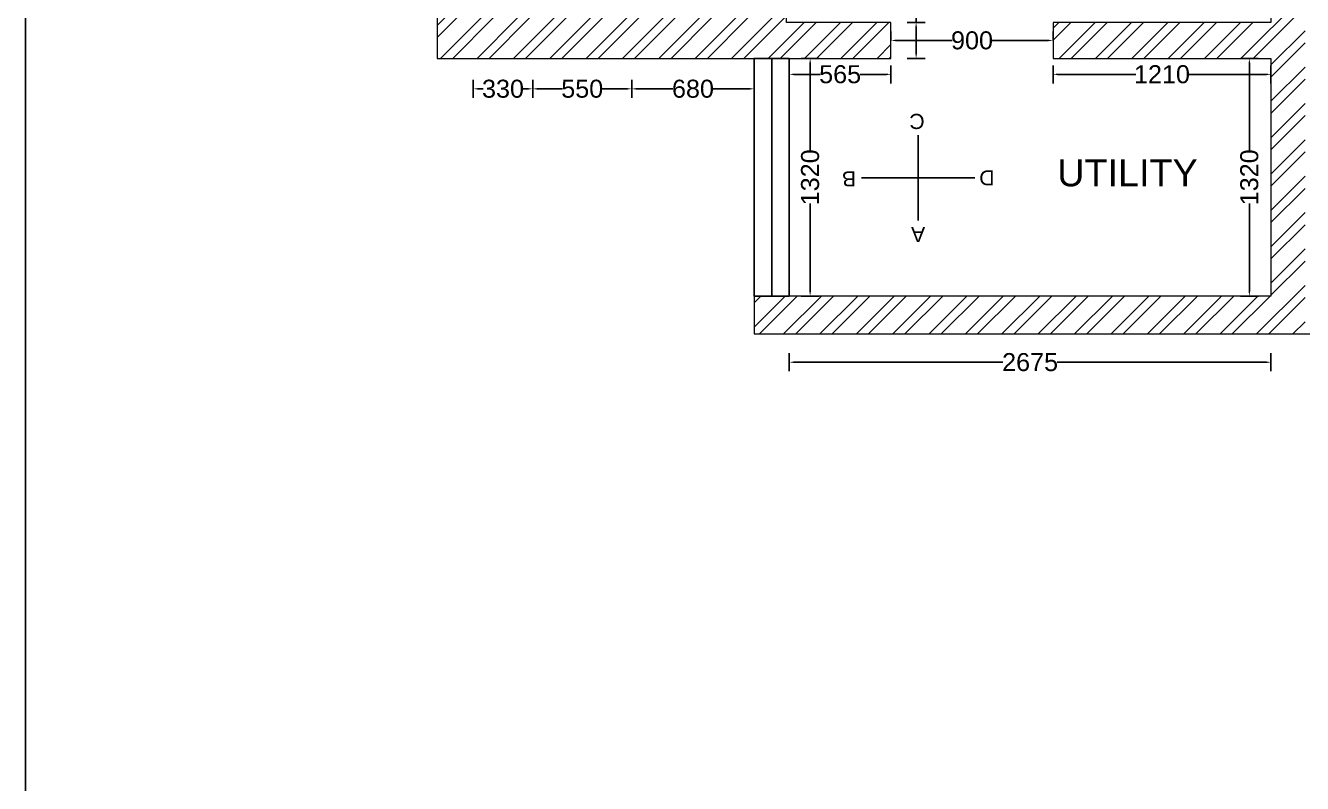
# Model space of a CAD drawing. Header units: millimetres. Extents: x 320648 to 374874, y 181010 to 214614.
# Drawn here: x 320648 to 327740, y 197812 to 202021 of the extents above; entities that cross this region are included whole.
import ezdxf

# ---------------------------------------------------------------- set-up
doc = ezdxf.new("R2010")
doc.units = ezdxf.units.MM
doc.layers.get('0').update_dxf_attribs({"color": 255})
doc.layers.get('Defpoints').update_dxf_attribs({"color": 2})
for name, color, linetype in [('DOOR', 1, 'Continuous'), ('E', 3, 'Continuous'), ('WINDOW', 5, 'Continuous')]:
    doc.layers.add(name, color=color, linetype=linetype)
doc.layers.add('ELIVATION', color=255, linetype='Continuous', lineweight=18)
doc.layers.add('LS_DR_ELECTRICAL', color=1, linetype='Continuous', lineweight=0)
doc.styles.get("Standard").update_dxf_attribs({"font": 'arial.ttf'})
doc.dimstyles.new('ISO-25', dxfattribs={"dimtxt": 100, "dimasz": 25, "dimexe": 50, "dimexo": 1, "dimtad": 0, "dimdec": 0, "dimdsep": 46, "dimtxsty": 'Standard', "dimcen": 2.5, "dimclrd": 2, "dimclre": 252, "dimclrt": 1, "dimadec": 0, "dimazin": 0, "dimtfac": 1, "dimtdec": 0, "dimtmove": 0, "dimatfit": 3, "dimfxl": 50, "dimfxlon": 1, "dimarcsym": 0})

# ---------------------------------------------------------------- blocks, each defined once
blk = doc.blocks.new('*D49')
at = {"layer": 'Defpoints', "color": 0, "ltscale": 2, "transparency": 16777216}
for p in [(323134.7, 202063.5), (323464.7, 202063.5), (323464.7, 201669.8)]:
    blk.add_point(p, dxfattribs=at)
at = {"layer": 'ELIVATION', "color": 252, "lineweight": -2, "ltscale": 2, "transparency": 16777216}
for p, q in [((323134.7, 201719.8), (323134.7, 201619.8)), ((323464.7, 201719.8), (323464.7, 201619.8))]:
    blk.add_line(p, q, dxfattribs=at)
at = {"layer": 'ELIVATION', "color": 2, "lineweight": -2, "ltscale": 2, "transparency": 16777216}
for p, q in [((323159.7, 201669.8), (323188.8, 201669.8)), ((323439.7, 201669.8), (323410.6, 201669.8))]:
    blk.add_line(p, q, dxfattribs=at)
at = {"layer": 'ELIVATION', "color": 2, "ltscale": 2, "transparency": 16777216}
for points in [[(323159.7, 201674), (323159.7, 201665.6), (323134.7, 201669.8)], [(323439.7, 201674), (323439.7, 201665.6), (323464.7, 201669.8)]]:
    blk.add_solid(points, dxfattribs=at)
at = {"layer": 'ELIVATION', "color": 1, "ltscale": 2, "transparency": 16777216, "insert": (323299.7, 201669.8), "char_height": 100, "attachment_point": 5}
blk.add_mtext('330', dxfattribs=at)
blk = doc.blocks.new('*D50')
at = {"layer": 'Defpoints', "color": 0, "ltscale": 2, "transparency": 16777216}
for p in [(324014.7, 202063.5), (324694.7, 202063.5), (324694.7, 201669.8)]:
    blk.add_point(p, dxfattribs=at)
at = {"layer": 'ELIVATION', "color": 252, "lineweight": -2, "ltscale": 2, "transparency": 16777216}
for p, q in [((324014.7, 201719.8), (324014.7, 201619.8)), ((324694.7, 201719.8), (324694.7, 201619.8))]:
    blk.add_line(p, q, dxfattribs=at)
at = {"layer": 'ELIVATION', "color": 2, "lineweight": -2, "ltscale": 2, "transparency": 16777216}
for p, q in [((324039.7, 201669.8), (324243.5, 201669.8)), ((324669.7, 201669.8), (324465.9, 201669.8))]:
    blk.add_line(p, q, dxfattribs=at)
at = {"layer": 'ELIVATION', "color": 2, "ltscale": 2, "transparency": 16777216}
for points in [[(324039.7, 201674), (324039.7, 201665.6), (324014.7, 201669.8)], [(324669.7, 201674), (324669.7, 201665.6), (324694.7, 201669.8)]]:
    blk.add_solid(points, dxfattribs=at)
at = {"layer": 'ELIVATION', "color": 1, "ltscale": 2, "transparency": 16777216, "insert": (324354.7, 201669.8), "char_height": 100, "attachment_point": 5}
blk.add_mtext('680', dxfattribs=at)
blk = doc.blocks.new('*D59')
at = {"layer": 'Defpoints', "color": 0, "ltscale": 2, "transparency": 16777216}
for p in [(325454.7, 201938.5), (326354.7, 201938.5), (326354.7, 201938.5)]:
    blk.add_point(p, dxfattribs=at)
at = {"layer": 'ELIVATION', "color": 252, "lineweight": -2, "ltscale": 2, "transparency": 16777216}
for p, q in [((325454.7, 201938.5), (325454.7, 201988.5)), ((326354.7, 201938.5), (326354.7, 201988.5))]:
    blk.add_line(p, q, dxfattribs=at)
at = {"layer": 'ELIVATION', "color": 2, "lineweight": -2, "ltscale": 2, "transparency": 16777216}
for p, q in [((325479.7, 201938.5), (325793.8, 201938.5)), ((326329.7, 201938.5), (326015.6, 201938.5))]:
    blk.add_line(p, q, dxfattribs=at)
at = {"layer": 'ELIVATION', "color": 2, "ltscale": 2, "transparency": 16777216}
for points in [[(325479.7, 201942.7), (325479.7, 201934.4), (325454.7, 201938.5)], [(326329.7, 201942.7), (326329.7, 201934.4), (326354.7, 201938.5)]]:
    blk.add_solid(points, dxfattribs=at)
at = {"layer": 'ELIVATION', "color": 1, "ltscale": 2, "transparency": 16777216, "insert": (325904.7, 201938.5), "char_height": 100, "attachment_point": 5}
blk.add_mtext('900', dxfattribs=at)
blk = doc.blocks.new('*D64')
at = {"layer": 'Defpoints', "color": 0, "ltscale": 2, "transparency": 16777216}
for p in [(327445, 201838.5), (327564.7, 201838.5), (327564.7, 200518.5)]:
    blk.add_point(p, dxfattribs=at)
at = {"layer": 'ELIVATION', "color": 252, "lineweight": -2, "ltscale": 2, "transparency": 16777216}
for p, q in [((327495, 201838.5), (327395, 201838.5)), ((327495, 200518.5), (327395, 200518.5))]:
    blk.add_line(p, q, dxfattribs=at)
at = {"layer": 'ELIVATION', "color": 2, "lineweight": -2, "ltscale": 2, "transparency": 16777216}
for p, q in [((327445, 201813.5), (327445, 201323.6)), ((327445, 200543.5), (327445, 201033.5))]:
    blk.add_line(p, q, dxfattribs=at)
at = {"layer": 'ELIVATION', "color": 2, "ltscale": 2, "transparency": 16777216}
for points in [[(327440.9, 201813.5), (327449.2, 201813.5), (327445, 201838.5)], [(327440.9, 200543.5), (327449.2, 200543.5), (327445, 200518.5)]]:
    blk.add_solid(points, dxfattribs=at)
at = {"layer": 'ELIVATION', "color": 1, "ltscale": 2, "transparency": 16777216, "insert": (327445, 201178.5), "char_height": 100, "attachment_point": 5, "rotation": 90}
blk.add_mtext('1320', dxfattribs=at)
blk = doc.blocks.new('*D65')
at = {"layer": 'Defpoints', "color": 0, "ltscale": 2, "transparency": 16777216}
for p in [(326354.7, 201838.5), (327564.7, 201838.5), (327564.7, 201750.3)]:
    blk.add_point(p, dxfattribs=at)
at = {"layer": 'ELIVATION', "color": 252, "lineweight": -2, "ltscale": 2, "transparency": 16777216}
for p, q in [((326354.7, 201800.3), (326354.7, 201700.3)), ((327564.7, 201800.3), (327564.7, 201700.3))]:
    blk.add_line(p, q, dxfattribs=at)
at = {"layer": 'ELIVATION', "color": 2, "lineweight": -2, "ltscale": 2, "transparency": 16777216}
for p, q in [((326379.7, 201750.3), (326814.6, 201750.3)), ((327539.7, 201750.3), (327104.8, 201750.3))]:
    blk.add_line(p, q, dxfattribs=at)
at = {"layer": 'ELIVATION', "color": 2, "ltscale": 2, "transparency": 16777216}
for points in [[(326379.7, 201754.5), (326379.7, 201746.2), (326354.7, 201750.3)], [(327539.7, 201754.5), (327539.7, 201746.2), (327564.7, 201750.3)]]:
    blk.add_solid(points, dxfattribs=at)
at = {"layer": 'ELIVATION', "color": 1, "ltscale": 2, "transparency": 16777216, "insert": (326959.7, 201750.3), "char_height": 100, "attachment_point": 5}
blk.add_mtext('1210', dxfattribs=at)
blk = doc.blocks.new('*D66')
at = {"layer": 'Defpoints', "color": 0, "ltscale": 2, "transparency": 16777216}
for p in [(324889.7, 201838.5), (325005.7, 201838.5), (324889.7, 200518.5)]:
    blk.add_point(p, dxfattribs=at)
at = {"layer": 'ELIVATION', "color": 252, "lineweight": -2, "ltscale": 2, "transparency": 16777216}
for p, q in [((324955.7, 201838.5), (325055.7, 201838.5)), ((324955.7, 200518.5), (325055.7, 200518.5))]:
    blk.add_line(p, q, dxfattribs=at)
at = {"layer": 'ELIVATION', "color": 2, "lineweight": -2, "ltscale": 2, "transparency": 16777216}
for p, q in [((325005.7, 201813.5), (325005.7, 201323.6)), ((325005.7, 200543.5), (325005.7, 201033.5))]:
    blk.add_line(p, q, dxfattribs=at)
at = {"layer": 'ELIVATION', "color": 2, "ltscale": 2, "transparency": 16777216}
for points in [[(325001.5, 201813.5), (325009.9, 201813.5), (325005.7, 201838.5)], [(325001.5, 200543.5), (325009.9, 200543.5), (325005.7, 200518.5)]]:
    blk.add_solid(points, dxfattribs=at)
at = {"layer": 'ELIVATION', "color": 1, "ltscale": 2, "transparency": 16777216, "insert": (325005.7, 201178.5), "char_height": 100, "attachment_point": 5, "rotation": 90}
blk.add_mtext('1320', dxfattribs=at)
blk = doc.blocks.new('*D67')
at = {"layer": 'Defpoints', "color": 0, "ltscale": 2, "transparency": 16777216}
for p in [(324889.7, 201838.5), (325454.7, 201838.5), (325454.7, 201750.3)]:
    blk.add_point(p, dxfattribs=at)
at = {"layer": 'ELIVATION', "color": 252, "lineweight": -2, "ltscale": 2, "transparency": 16777216}
for p, q in [((324889.7, 201800.3), (324889.7, 201700.3)), ((325454.7, 201800.3), (325454.7, 201700.3))]:
    blk.add_line(p, q, dxfattribs=at)
at = {"layer": 'ELIVATION', "color": 2, "lineweight": -2, "ltscale": 2, "transparency": 16777216}
for p, q in [((324914.7, 201750.3), (325060.7, 201750.3)), ((325429.7, 201750.3), (325283.7, 201750.3))]:
    blk.add_line(p, q, dxfattribs=at)
at = {"layer": 'ELIVATION', "color": 2, "ltscale": 2, "transparency": 16777216}
for points in [[(324914.7, 201754.5), (324914.7, 201746.2), (324889.7, 201750.3)], [(325429.7, 201754.5), (325429.7, 201746.2), (325454.7, 201750.3)]]:
    blk.add_solid(points, dxfattribs=at)
at = {"layer": 'ELIVATION', "color": 1, "ltscale": 2, "transparency": 16777216, "insert": (325172.2, 201750.3), "char_height": 100, "attachment_point": 5}
blk.add_mtext('565', dxfattribs=at)
blk = doc.blocks.new('*D68')
at = {"layer": 'Defpoints', "color": 0, "ltscale": 2, "transparency": 16777216}
for p in [(324889.7, 200518.5), (327564.7, 200518.5), (327564.7, 200151.4)]:
    blk.add_point(p, dxfattribs=at)
at = {"layer": 'ELIVATION', "color": 252, "lineweight": -2, "ltscale": 2, "transparency": 16777216}
for p, q in [((324889.7, 200201.4), (324889.7, 200101.4)), ((327564.7, 200201.4), (327564.7, 200101.4))]:
    blk.add_line(p, q, dxfattribs=at)
at = {"layer": 'ELIVATION', "color": 2, "lineweight": -2, "ltscale": 2, "transparency": 16777216}
for p, q in [((324914.7, 200151.4), (326076, 200151.4)), ((327539.7, 200151.4), (326378.4, 200151.4))]:
    blk.add_line(p, q, dxfattribs=at)
at = {"layer": 'ELIVATION', "color": 2, "ltscale": 2, "transparency": 16777216}
for points in [[(324914.7, 200155.6), (324914.7, 200147.3), (324889.7, 200151.4)], [(327539.7, 200155.6), (327539.7, 200147.3), (327564.7, 200151.4)]]:
    blk.add_solid(points, dxfattribs=at)
at = {"layer": 'ELIVATION', "color": 1, "ltscale": 2, "transparency": 16777216, "insert": (326227.2, 200151.4), "char_height": 100, "attachment_point": 5}
blk.add_mtext('2675', dxfattribs=at)
blk = doc.blocks.new('*D332')
at = {"layer": 'Defpoints', "color": 0, "ltscale": 2, "transparency": 16777216}
for p in [(325391.2, 202038.5), (325594.2, 202038.5), (325391.2, 201838.5)]:
    blk.add_point(p, dxfattribs=at)
at = {"layer": 'LS_DR_ELECTRICAL', "color": 2, "lineweight": -2, "ltscale": 2, "transparency": 16777216}
for p, q in [((325594.2, 202038.5), (325594.2, 202063.5)), ((325594.2, 201863.5), (325594.2, 202013.5))]:
    blk.add_line(p, q, dxfattribs=at)
at = {"layer": 'LS_DR_ELECTRICAL', "color": 252, "lineweight": -2, "ltscale": 2, "transparency": 16777216}
for p, q in [((325544.2, 202038.5), (325644.2, 202038.5)), ((325544.2, 201838.5), (325644.2, 201838.5))]:
    blk.add_line(p, q, dxfattribs=at)
at = {"layer": 'LS_DR_ELECTRICAL', "color": 2, "ltscale": 2, "transparency": 16777216}
for points in [[(325590, 202013.5), (325598.4, 202013.5), (325594.2, 202038.5)], [(325590, 201863.5), (325598.4, 201863.5), (325594.2, 201838.5)]]:
    blk.add_solid(points, dxfattribs=at)
at = {"layer": 'LS_DR_ELECTRICAL', "color": 1, "ltscale": 2, "transparency": 16777216, "insert": (325594.2, 202175.3), "char_height": 100, "attachment_point": 5, "rotation": 90}
blk.add_mtext('200', dxfattribs=at)
blk = doc.blocks.new('*D338')
at = {"layer": 'Defpoints', "color": 0, "ltscale": 2, "transparency": 16777216}
for p in [(323464.7, 202123.5), (324014.7, 202123.5), (324014.7, 201669.8)]:
    blk.add_point(p, dxfattribs=at)
at = {"layer": 'LS_DR_ELECTRICAL', "color": 252, "lineweight": -2, "ltscale": 2, "transparency": 16777216}
for p, q in [((323464.7, 201719.8), (323464.7, 201619.8)), ((324014.7, 201719.8), (324014.7, 201619.8))]:
    blk.add_line(p, q, dxfattribs=at)
at = {"layer": 'LS_DR_ELECTRICAL', "color": 2, "lineweight": -2, "ltscale": 2, "transparency": 16777216}
for p, q in [((323489.7, 201669.8), (323628.8, 201669.8)), ((323989.7, 201669.8), (323850.6, 201669.8))]:
    blk.add_line(p, q, dxfattribs=at)
at = {"layer": 'LS_DR_ELECTRICAL', "color": 2, "ltscale": 2, "transparency": 16777216}
for points in [[(323489.7, 201674), (323489.7, 201665.6), (323464.7, 201669.8)], [(323989.7, 201674), (323989.7, 201665.6), (324014.7, 201669.8)]]:
    blk.add_solid(points, dxfattribs=at)
at = {"layer": 'LS_DR_ELECTRICAL', "color": 1, "ltscale": 2, "transparency": 16777216, "insert": (323739.7, 201669.8), "char_height": 100, "attachment_point": 5}
blk.add_mtext('550', dxfattribs=at)

msp = doc.modelspace()

# ---------------------------------------------------------------- hatches: boundary and pattern name
at = {"layer": 'DOOR', "ltscale": 15}
h = msp.add_hatch(dxfattribs=at)
h.set_pattern_fill('ANSI32', color=251, scale=15)
h.set_pattern_definition([(45, (-18938.19, 57355.5), (-101.02788, 101.02788), []), (45, (-18870.83, 57355.5), (-101.02788, 101.02788), [])])
h.paths.add_polyline_path([(327754.7, 209918.5), (327754.7, 210118.5), (327554.7, 210118.5), (327554.7, 209782), (326804.7, 209782), (326804.7, 209598.5), (326804.7, 209088.5), (326804.7, 208888.5), (327124.7, 208888.5), (327124.7, 208828.5), (327754.7, 208828.5)])
h.paths.add_polyline_path([(324654.7, 209088.5), (323944.7, 209088.5), (323944.7, 209838.5), (323944.7, 210021.5), (323664.7, 210021.5), (323664.7, 208533.5), (323864.7, 208533.5), (323864.7, 208813.5), (324334.7, 208813.5), (324334.7, 208888.5), (324654.7, 208888.5)])
h.paths.add_polyline_path([(323864.7, 207653.5), (323664.7, 207653.5), (323664.7, 205838.5), (323864.7, 205838.5)], flags=17)
h.paths.add_polyline_path([(323134.7, 204593.5), (323314.7, 204593.5), (323314.7, 204523.5), (323864.7, 204523.5), (323864.7, 204798.5), (323664.7, 204798.5), (322934.7, 204798.5), (322934.7, 202903.5), (323134.7, 202903.5)], flags=17)
h.paths.add_polyline_path([(325454.7, 202038.5), (324874.7, 202038.5), (324874.7, 204588.5), (327109.7, 204588.5), (327109.7, 204533.5), (327564.7, 204533.5), (327564.7, 203998.5), (327754.7, 203998.5), (327754.7, 207928.5), (327554.7, 207928.5), (327554.7, 204798.5), (324694.7, 204798.5), (324694.7, 202063.5), (324014.7, 202063.5), (324014.7, 202123.5), (323464.7, 202123.5), (323464.7, 202063.5), (323134.7, 202063.5), (322934.7, 202063.5), (322934.7, 201838.5), (324694.7, 201838.5), (324889.7, 201838.5), (325454.7, 201838.5)])
h.paths.add_polyline_path([(327754.7, 202628.5), (327564.7, 202628.5), (327564.7, 202038.5), (326354.7, 202038.5), (326354.7, 201838.5), (327564.7, 201838.5), (327564.7, 200518.5), (324889.7, 200518.5), (324694.7, 200518.5), (324694.7, 200308.5), (327754.7, 200308.5), (327754.7, 200508.5)])
h.paths.add_polyline_path([(330301.7, 200593.5), (330301.7, 200908.5), (330121.7, 200908.5), (330121.7, 200508.5), (328331.7, 200508.5), (328331.7, 200308.5), (330301.7, 200308.5)])

# ---------------------------------------------------------------- linework, layer by layer
at = {"color": 1}
for p, q in [((325605.6, 200937.8), (325605.6, 201413.3)), ((325920.8, 201175.5), (325290.3, 201175.5))]:
    msp.add_line(p, q, dxfattribs=at)
at = {"layer": 'E', "ltscale": 2}
msp.add_lwpolyline([(320647.8, 214614.1), (374874.4, 214614.1), (374874.4, 181009.7), (320647.8, 181009.7)], close=True, dxfattribs=at)
at = {"layer": 'ELIVATION', "ltscale": 2}
for points in [[(331729.7, 210118.5), (327554.7, 210118.5), (327554.7, 209782), (326804.7, 209782), (324621.6, 210209.2), (324273.1, 209671.5), (323944.7, 210021.5), (323664.7, 210021.5), (323664.7, 204798.5), (322934.7, 204798.5), (322934.7, 201838.5), (324694.7, 201838.5), (324694.7, 200308.5), (330301.7, 200308.5)], [(327754.7, 202628.5), (327564.7, 202628.5), (327564.7, 202038.5), (326354.7, 202038.5), (326354.7, 201838.5), (327564.7, 201838.5), (327564.7, 200518.5), (324889.7, 200518.5), (324889.7, 201838.5), (325454.7, 201838.5), (325454.7, 202038.5), (324874.7, 202038.5), (324874.7, 204588.5), (327109.7, 204588.5), (327109.7, 204533.5), (327564.7, 204533.5), (327564.7, 203998.5), (327754.7, 203998.5)]]:
    msp.add_lwpolyline(points, dxfattribs=at)
at = {"layer": 'WINDOW', "ltscale": 2}
msp.add_lwpolyline([(324889.7, 201838.5), (324694.7, 201838.5), (324694.7, 200518.5), (324889.7, 200518.5)], close=True, dxfattribs=at)
msp.add_lwpolyline([(324792.2, 200518.5), (324792.2, 201838.5)], dxfattribs=at)

# ---------------------------------------------------------------- texts
at = {"color": 1, "char_height": 84.1, "attachment_point": 1, "rotation": 180}
for s, width, insert in [('C', 252.192, (325641.6, 201446.7)), ('B', 178.478, (325260.4, 201127.5)), ('D', 112.434, (326029.8, 201133.1)), ('A', 190.842, (325644.6, 200818.3))]:
    msp.add_mtext_dynamic_manual_height_columns(s, width=width, gutter_width=7.01, heights=[0], dxfattribs=dict(at, insert=insert))
at = {"color": 1, "insert": (326378.3, 201278.3), "char_height": 150, "attachment_point": 1}
msp.add_mtext_dynamic_manual_height_columns('UTILITY', width=3830.573, gutter_width=12.5, heights=[0], dxfattribs=at)

# ---------------------------------------------------------------- dimensions: what is measured, and where the dimension line sits
at = {"layer": 'ELIVATION', "ltscale": 2}
for base, p1, p2, picture, middle in [((323464.7, 201669.8), (323134.7, 202063.5), (323464.7, 202063.5), '*D49', (323299.7, 201669.8)), ((324694.7, 201669.8), (324014.7, 202063.5), (324694.7, 202063.5), '*D50', (324354.7, 201669.8)), ((326354.7, 201938.5), (325454.7, 201938.5), (326354.7, 201938.5), '*D59', (325904.7, 201938.5)), ((325454.7, 201750.3), (324889.7, 201838.5), (325454.7, 201838.5), '*D67', (325172.2, 201750.3)), ((327564.7, 201750.3), (326354.7, 201838.5), (327564.7, 201838.5), '*D65', (326959.7, 201750.3)), ((327564.7, 200151.4), (324889.7, 200518.5), (327564.7, 200518.5), '*D68', (326227.2, 200151.4))]:
    dim = msp.add_linear_dim(base=base, p1=p1, p2=p2, dimstyle='ISO-25', dxfattribs=at)
    dim.commit()
    dim.dimension.update_dxf_attribs({"geometry": picture, "text_midpoint": middle})
for base, p1, p2, picture, middle in [((325005.7, 201838.5), (324889.7, 200518.5), (324889.7, 201838.5), '*D66', (325005.7, 201178.5)), ((327445, 201838.5), (327564.7, 200518.5), (327564.7, 201838.5), '*D64', (327445, 201178.5))]:
    dim = msp.add_linear_dim(base=base, p1=p1, p2=p2, angle=90, dimstyle='ISO-25', dxfattribs=at)
    dim.commit()
    dim.dimension.update_dxf_attribs({"geometry": picture, "text_midpoint": middle})
at = {"layer": 'LS_DR_ELECTRICAL', "ltscale": 2}
dim = msp.add_linear_dim(base=(325594.2, 202038.5), p1=(325391.2, 201838.5), p2=(325391.2, 202038.5), angle=90, dimstyle='ISO-25', dxfattribs=at)
dim.commit()
dim.dimension.update_dxf_attribs({"geometry": '*D332', "text_midpoint": (325594.2, 202175.3)})
dim = msp.add_linear_dim(base=(324014.7, 201669.8), p1=(323464.7, 202123.5), p2=(324014.7, 202123.5), dimstyle='ISO-25', dxfattribs=at)
dim.commit()
dim.dimension.update_dxf_attribs({"geometry": '*D338', "text_midpoint": (323739.7, 201669.8)})

doc.saveas('drawing.dxf')
